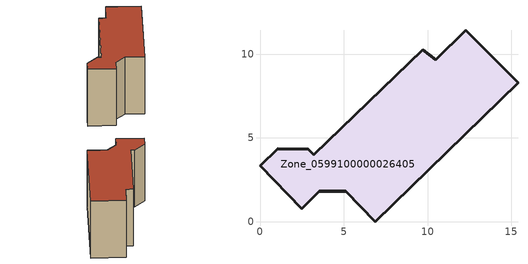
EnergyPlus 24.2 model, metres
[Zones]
Zone_0599100000026405
 floor ground (C_G): 5.13,1.8 3.53,1.8 2.48,0.78 0,3.33 1.05,4.35 2.87,4.32 3.21,3.98 9.7,10.26 10.48,9.65 12.29,11.41 15.39,8.29 6.88,0 z0
 wall outside (C_F): 3.53,1.8 5.13,1.8 6.88,0 15.39,8.29 12.29,11.41 10.48,9.65 9.7,10.26 3.21,3.98 2.87,4.32 1.05,4.35 0,3.33 2.48,0.78 3.53,1.8 z0:8.31
 roof outside (C_R): 5.13,1.8 6.88,0 15.39,8.29 12.29,11.41 10.48,9.65 9.7,10.26 3.21,3.98 2.87,4.32 1.05,4.35 0,3.33 2.48,0.78 3.53,1.8 z8.31
[BUILDING]
Pand.0599100000026405: North Axis=0; Terrain=City; Loads Convergence Tolerance Value=0.04; Temperature Convergence Tolerance Value=0.4; Solar Distribution=FullExterior; Maximum Number of Warmup Days=25; Minimum Number of Warmup Days=1
[Site:Location]
Rotterdam.The.Hague.AP_ZH_NLD Design_Conditions: Latitude=51.96; Longitude=4.45; Time Zone=1; Elevation=-4.5
[SITE:GROUNDTEMPERATURE:BUILDINGSURFACE]
18, 18, 18, 18, 18, 18, 18, 18, 18, 18, 18, 18
[MATERIAL] Thermal Absorptance=0.9; Solar Absorptance=0.7; Visible Absorptance=0.7
Name | Roughness | Thickness | Conductivity | Density | Specific Heat
G.TI.1975-1991 | MediumSmooth | 0.15 | 0.288461 | 540 | 1210
F.TI.1975-1991 | Rough | 0.3 | 0.230769 | 1920 | 840
R.TI.1975-1991 | MediumRough | 0.2 | 0.153846 | 1500 | 1000
[CONSTRUCTION]
C_G: G.TI.1975-1991
C_F: F.TI.1975-1991
C_R: R.TI.1975-1991
[ZONE]
Zone_0599100000026405: Type=1; Multiplier=1; Ceiling Height=Autocalculate; Volume=Autocalculate; Floor Area=autocalculate; Part of Total Floor Area=Yes
[ZONEINFILTRATION:DESIGNFLOWRATE]
Infil_Zone_0599100000026405: Zone or ZoneList or Space or SpaceList=Zone_0599100000026405; Schedule=AlwaysOn; Design Flow Rate Calculation Method=Flow/Area; Flow Rate per Floor Area=0.003; Constant Term Coefficient=1; Temperature Term Coefficient=0; Velocity Term Coefficient=0; Velocity Squared Term Coefficient=0
[HVACTEMPLATE:ZONE:IDEALLOADSAIRSYSTEM]
Zone_0599100000026405: Maximum Heating Supply Air Temperature=50; Minimum Cooling Supply Air Temperature=13; Maximum Heating Supply Air Humidity Ratio=0.0156; Minimum Cooling Supply Air Humidity Ratio=0.0077; Heating Limit=NoLimit; Cooling Limit=NoLimit; Dehumidification Control Type=ConstantSensibleHeatRatio; Cooling Sensible Heat Ratio=0.7; Dehumidification Setpoint=60; Humidification Control Type=None; Humidification Setpoint=30; Outdoor Air Method=None; Outdoor Air Flow Rate per Person=0.00944; Outdoor Air Flow Rate per Zone Floor Area=0; Outdoor Air Flow Rate per Zone=0; Demand Controlled Ventilation Type=None; Outdoor Air Economizer Type=NoEconomizer; Heat Recovery Type=None; Sensible Heat Recovery Effectiveness=0.7; Latent Heat Recovery Effectiveness=0.65
[ZONECONTROL:THERMOSTAT]
ThermostatControl_Zone_0599100000026405: Zone or ZoneList=Zone_0599100000026405; Control Type Schedule=DualSetpointControlType; Control 1=Thermostat_Zone_0599100000026405; Temperature Difference Between Cutout And Setpoint=0
[THERMOSTATSETPOINT:DUALSETPOINT]
Thermostat_Zone_0599100000026405: Heating Setpoint Temperature Schedule=HeatingSetpoint_Zone_0599100000026405; Cooling Setpoint Temperature Schedule=CoolingSetpoint_Zone_0599100000026405
[SCHEDULE:COMPACT]
HeatingSetpoint_Zone_0599100000026405: Through: 12/31, For: AllDays, Until: 24:00, 21
CoolingSetpoint_Zone_0599100000026405: Through: 12/31, For: AllDays, Until: 24:00, 24
DualSetpointControlType: Through: 12/31, For: AllDays, Until: 24:00, 4
AlwaysOn: Through: 12/31, For: AllDays, Until: 24:00, 1
